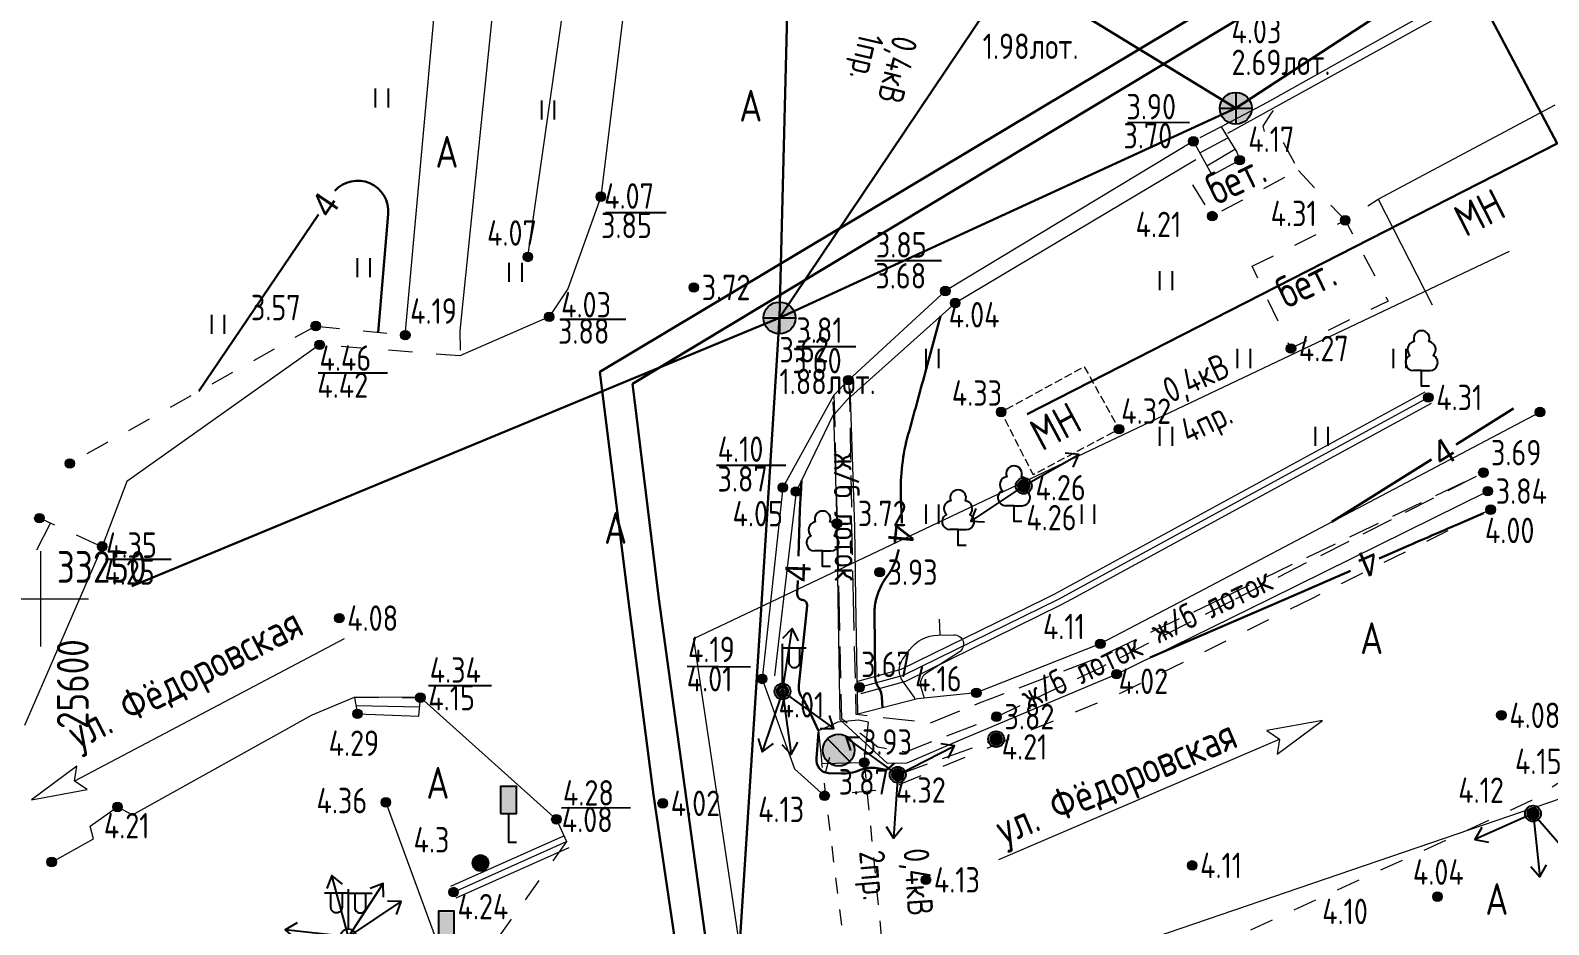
# Model space of a CAD drawing. Header units: metres. Extents: x 24337 to 25822, y 26642 to 34102.
# Drawn here: x 24488.27 to 24536.04, y 33239.74 to 33267.89 of the extents above; entities that cross this region are included whole.
import ezdxf

# ---------------------------------------------------------------- set-up
doc = ezdxf.new("R2010")
doc.units = ezdxf.units.M
for name, pattern in [('Continuous_1', [1, 0.5, 0, 0.5]), ('g5_01_5x1_5', [3, 1.5, -1.5]), ('g5_01x1', [2, 1, -1]), ('g5_02x1', [3, 2, -1])]:
    doc.linetypes.add(name, pattern=pattern)
for name, color, linetype in [('02_Сетка', 7, 'Continuous'), ('03_Здания и строения', 7, 'Continuous'), ('06_Инженерно-технические сооружения', 7, 'Continuous'), ('07_Объекты электропередачи', 7, 'Continuous'), ('10_Границы покрытий и угодий', 7, 'Continuous'), ('13_Растительность', 7, 'Continuous'), ('14_Ограждения', 7, 'Continuous'), ('18_Зарамочное оформление', 7, 'Continuous'), ('19_Горизонтали', 7, 'Continuous'), ('30_Канализация', 7, 'Continuous'), ('35_Телефон', 7, 'Continuous'), ('37_Кабель низкого напряжения', 7, 'Continuous'), ('44_Крышки колодцев', 7, 'Continuous'), ('45_Номера колодцев', 7, 'Continuous'), ('61_Отметки высоты поверхности', 7, 'Continuous')]:
    doc.layers.add(name, color=color, linetype=linetype)
doc.styles.add('LIKE11', font='bm431.shx')
doc.styles.add('LIKE36', font='pragmai.shx')
doc.styles.add('Line_GUGK', font='', dxfattribs={"height": 1})
doc.styles.get("Standard").update_dxf_attribs({"font": 'GOST_0.TTF', "height": 2})
doc.styles.get('Line_GUGK').set_extended_font_data('Bm431', italic=True)
doc.linetypes.add('g5_119_3', pattern='A,8,-2,[31,GUGK_2005.shx,S=0.2,R=0,X=0,Y=0],8,[31,GUGK_2005.shx,S=0.2,R=180.000005,X=0,Y=0],-2', length=20)
doc.linetypes.add('g5_122_k', pattern='A,2,-2,3,-0.6,["К",Line_GUGK,S=2,R=0,X=0,Y=-1],-3,3,-2,8,-2,8,-2,6', length=41.6)
doc.linetypes.add('g5_122_kl', pattern='A,2,-2,3,-0.6,["Кл",Line_GUGK,S=2,R=0,X=0,Y=-1],-5,3,-2,8,-2,8,-2,6', length=43.6)
doc.linetypes.add('g5_122_kn', pattern='A,2,-2,3,-0.6,["Кн",Line_GUGK,S=2,R=0,X=0,Y=-1],-5,3,-2,8,-2,8,-2,6', length=43.6)
doc.linetypes.add('g5_133_t', pattern='A,4,[27,GUGK_2005.shx,S=0.8,R=0,X=0,Y=0],4,-2', length=10)
doc.linetypes.add('g5_386_2', pattern='A,0,-3,[23,GUGK_2005.shx,S=2,R=0,X=2,Y=0],-3', length=6)
doc.linetypes.add('g5_472', pattern='A,0,-8,[25,GUGK_2005.shx,S=0.8,R=0,X=0,Y=-0.4],0', length=8)
doc.linetypes.add('g5_474_2a', pattern='A,2,-0.5,[27,GUGK_2005.shx,S=2,R=0,X=0,Y=0],-0.5,2', length=5)

# ---------------------------------------------------------------- blocks, each defined once
blk = doc.blocks.new('g5_329_6')
at = {"color": 0, "linetype": 'ByBlock', "lineweight": 15}
blk.add_line((0, 0), (1, 0), dxfattribs=at)
blk = doc.blocks.new('g5_330')
at = {"linetype": 'ByBlock'}
blk.add_hatch(color=0, dxfattribs=at).paths.add_polyline_path([(-0.3, 0, 1), (0.3, 0, 1)])
at = {"color": 0, "linetype": 'ByBlock', "lineweight": -2}
blk.add_circle((0, 0), 0.3, dxfattribs=at)
at = {"color": 0, "linetype": 'ByBlock', "lineweight": 15, "flags": 12}
for tag, p in [('number', (-7.62, -0.8)), ('z', (0.5, -0.8))]:
    blk.add_attdef(tag, p, '', height=1.6, dxfattribs=at)
blk = doc.blocks.new('g5_311_2')
h = blk.add_hatch(color=0)
edge = h.paths.add_edge_path()
edge.add_arc((0, 0), 0.5, 0, 360)
at = {"color": 0}
blk.add_circle((0, 0), 0.5, dxfattribs=at)
at = {"style": 'LIKE11', "flags": 8}
for tag, p in [('Номер', (0, 1.7)), ('Отметка кольца люка', (0, -2.8)), ('Отметка земли (возле него)', (0, -4.8)), ('Верх прокладки', (0, -6.8)), ('Низ прокладки', (0, -8.8))]:
    blk.add_attdef(tag, p, '', height=1.6, dxfattribs=at)
blk = doc.blocks.new('g5_206_3')
blk.add_hatch(color=255).paths.add_polyline_path([(0.425, 3.425), (-0.425, 3.425), (-0.425, 1.875), (0.425, 1.875)])
at = {"color": 0, "flags": 128}
blk.add_lwpolyline([(-0.5, 1.8), (0.5, 1.8), (0.5, 3.5), (-0.5, 3.5)], close=True, dxfattribs=at)
blk.add_lwpolyline([(0, 1.8), (0, 0), (0.5, 0)], dxfattribs=at)
blk = doc.blocks.new('g5_115_1')
at = {"color": 0, "flags": 128}
for points in [[(0, 0), (4, 0)], [(3.294, -0.503), (4, 0), (3.294, 0.503)]]:
    blk.add_lwpolyline(points, dxfattribs=at)
blk = doc.blocks.new('g5_110_1c')
h = blk.add_hatch(color=255)
edge = h.paths.add_edge_path()
edge.add_arc((0, 0), 0.425, 0, 360)
edge = h.paths.add_edge_path(flags=16)
edge.add_arc((0, 0), 0.195, 0, 360)
h = blk.add_hatch(color=0)
edge = h.paths.add_edge_path()
edge.add_arc((0, 0), 0.12, 0, 360)
at = {"color": 0}
for p, q in [((0, 0.5), (0, 3)), ((0, 2.75), (1.5, 2.75))]:
    blk.add_line(p, q, dxfattribs=at)
at = {"color": 0, "flags": 128}
blk.add_lwpolyline([(0.4, 2.75), (0.4, 1.864, 1.040016), (1.1, 1.864), (1.1, 2.75)], format="xyb", dxfattribs=at)
at = {"color": 0}
for radius in [0.5, 0.12]:
    blk.add_circle((0, 0), radius, dxfattribs=at)
blk = doc.blocks.new('g5_117')
h = blk.add_hatch(color=255)
h.paths.add_polyline_path([(-0.599, 0.705), (0.705, -0.599, 0.177899), (0.925, 0, 0.639215)])
h.paths.add_polyline_path([(-0.705, 0.599, 0.177899), (-0.925, 0, 0.639215), (0.599, -0.705)])
at = {"color": 0, "flags": 128}
blk.add_lwpolyline([(0.707, -0.707), (-0.707, 0.707)], dxfattribs=at)
at = {"color": 0}
blk.add_circle((0, 0), 1, dxfattribs=at)
at = {"style": 'LIKE11', "flags": 8}
for tag, p, height in [('Номер', (0, 1.7), 1.6), ('Текст', (1.778, -0.802), 2), ('Отметка кольца люка', (0, -2.8), 1.6), ('Отметка земли (возле него)', (0, -4.8), 1.6), ('Верх прокладки', (0, -6.8), 1.6), ('Низ прокладки', (0, -8.8), 1.6)]:
    blk.add_attdef(tag, p, '', height=height, dxfattribs=at)
blk = doc.blocks.new('g5_106_1a')
h = blk.add_hatch(color=255)
edge = h.paths.add_edge_path()
edge.add_arc((0, 0), 0.425, 0, 360)
at = {"color": 0}
blk.add_circle((0, 0), 0.5, dxfattribs=at)
at = {"style": 'LIKE11', "flags": 8}
for tag, p in [('Отметка', (1, 0)), ('Высота опоры', (-7.747, -2.8))]:
    blk.add_attdef(tag, p, '', height=1.6, dxfattribs=at)
blk = doc.blocks.new('g5_110_1g')
h = blk.add_hatch(color=0)
edge = h.paths.add_edge_path()
edge.add_arc((0, 0), 0.12, 0, 360.00001)
h = blk.add_hatch(color=255)
edge = h.paths.add_edge_path()
edge.add_arc((0, 0), 0.425, 0, 360.00001)
edge = h.paths.add_edge_path(flags=16)
edge.add_arc((0, 0), 0.195, 0, 360.00001)
at = {"color": 0}
for p, q in [((0, 0.5), (0, 3)), ((0, 2.75), (-1.5, 2.75)), ((0, 2.75), (1.5, 2.75))]:
    blk.add_line(p, q, dxfattribs=at)
at = {"color": 0, "flags": 128}
for points in [[(-0.4, 2.75), (-0.4, 1.864, -1.040016), (-1.1, 1.864), (-1.1, 2.75)], [(0.4, 2.75), (0.4, 1.864, 1.040016), (1.1, 1.864), (1.1, 2.75)]]:
    blk.add_lwpolyline(points, format="xyb", dxfattribs=at)
at = {"color": 0}
for radius in [0.5, 0.12]:
    blk.add_circle((0, 0), radius, dxfattribs=at)
blk = doc.blocks.new('g5_401')
at = {"color": 0, "flags": 128}
for points in [[(-0.4, 0), (-0.4, 1.2)], [(0.4, 0), (0.4, 1.2)]]:
    blk.add_lwpolyline(points, dxfattribs=at)
blk = doc.blocks.new('g5_388_1')
at = {"color": 0, "flags": 128}
blk.add_lwpolyline([(0, 0.994), (0.513, 0.994, 0.798042), (0.729, 1.945, 0.636328), (0.463, 2.811, 0.533064), (0, 3.5, 0.533064), (-0.463, 2.811, 0.636328), (-0.729, 1.945, 0.798042), (-0.513, 0.994)], format="xyb", dxfattribs=at)
for points in [[(0, 0.994), (-0.513, 0.994)], [(0.5, 0), (0, 0), (0, 0.994)]]:
    blk.add_lwpolyline(points, dxfattribs=at)
at = {"style": 'LIKE11', "flags": 8}
for tag, p in [('Описание', (-14.186, 0.838)), ('Метрические данные', (1.49, 0.457))]:
    blk.add_attdef(tag, p, '', height=2, dxfattribs=at)
blk = doc.blocks.new('g5_117kb')
h = blk.add_hatch(color=255)
h.paths.add_polyline_path([(0.075, 0.075), (0.922, 0.075, 0.367426), (0.075, 0.922)])
h.paths.add_polyline_path([(-0.075, 0.922, 0.367426), (-0.922, 0.075), (-0.075, 0.075)])
h.paths.add_polyline_path([(-0.075, -0.075), (-0.922, -0.075, 0.367426), (-0.075, -0.922)])
h.paths.add_polyline_path([(0.075, -0.922, 0.367426), (0.922, -0.075), (0.075, -0.075)])
at = {"color": 0, "flags": 128}
for points in [[(0, 1), (0, -1)], [(-1, 0), (1, 0)]]:
    blk.add_lwpolyline(points, dxfattribs=at)
at = {"color": 0}
blk.add_circle((0, 0), 1, dxfattribs=at)
at = {"style": 'LIKE11', "flags": 8}
for tag, p in [('Номер', (0, 1.7)), ('Отметка кольца люка', (0, -2.8)), ('Отметка земли (возле него)', (0, -4.8)), ('Верх прокладки', (0, -6.8)), ('Низ прокладки', (0, -8.8))]:
    blk.add_attdef(tag, p, '', height=1.6, dxfattribs=at)
blk = doc.blocks.new('g5_012')
at = {"color": 92, "linetype": 'ByBlock', "lineweight": -2}
for p, q in [((0, -3), (0, 3)), ((-3, 0), (3, 0))]:
    blk.add_line(p, q, dxfattribs=at)

msp = doc.modelspace()

# ---------------------------------------------------------------- linework, layer by layer
at = {"layer": '03_Здания и строения', "color": 7, "linetype": 'Continuous', "lineweight": 20, "ltscale": 0.5, "flags": 128}
for points in [[(24530.676, 33262.569), (24536.242, 33265.54)], [(24530.676, 33262.569), (24532.375, 33259.253)], [(24499.452, 33243.591), (24501.354, 33238.419), (24493.431, 33234.553)]]:
    msp.add_lwpolyline(points, dxfattribs=at)
at = {"layer": '03_Здания и строения', "color": 7, "linetype": 'Continuous_1', "lineweight": 20, "ltscale": 0.5, "flags": 128}
msp.add_lwpolyline([(24521.428, 33257.302), (24522.518, 33255.334), (24519.821, 33253.903), (24518.812, 33255.876)], close=True, dxfattribs=at)
at = {"layer": '06_Инженерно-технические сооружения', "color": 7, "linetype": 'Continuous', "lineweight": 20, "ltscale": 0.5, "flags": 128}
for points in [[(24525.729, 33264.855), (24526.223, 33264.052), (24526.316, 33263.803), (24525.448, 33263.331), (24524.859, 33264.394)], [(24525.061, 33264.03), (24525.943, 33264.508)], [(24525.286, 33263.624), (24526.167, 33264.143)], [(24514.24, 33250), (24514.202, 33252.254), (24514.076, 33256.35), (24514.064, 33256.611)], [(24513.519, 33256.192), (24513.541, 33255.808), (24513.64, 33252.363), (24513.676, 33250)], [(24535.765, 33255.874), (24524.627, 33250)], [(24527.26, 33250), (24534.122, 33253.385)], [(24513.676, 33250), (24513.733, 33246.198), (24515.225, 33244.824), (24515.851, 33244.837), (24517.607, 33245.586), (24522.444, 33247.624), (24527.26, 33250)], [(24524.627, 33250), (24521.931, 33248.578), (24518.029, 33247.039), (24516.183, 33246.852), (24514.3, 33246.365), (24514.24, 33250)], [(24498.47, 33246.899), (24498.491, 33246.761), (24498.558, 33246.377), (24500.493, 33246.305), (24500.528, 33246.761), (24500.538, 33246.886), (24498.47, 33246.899)], [(24498.512, 33246.642), (24500.515, 33246.595)], [(24513.673, 33246.117), (24513.065, 33245.84), (24513.173, 33244.81), (24514.503, 33244.843)], [(24514.503, 33244.843), (24514.64, 33246.114), (24514.327, 33246.178), (24513.673, 33246.117)]]:
    msp.add_lwpolyline(points, dxfattribs=at)
at = {"layer": '06_Инженерно-технические сооружения', "color": 92, "linetype": 'g5_02x1', "lineweight": 20, "ltscale": 0.5, "flags": 128}
for points in [[(24514.003, 33256.879), (24514.043, 33256.339), (24514.107, 33252.298), (24514.158, 33250)], [(24513.542, 33256.408), (24513.563, 33255.809), (24513.649, 33252.37), (24513.701, 33250)], [(24525.724, 33250), (24533.984, 33253.968)], [(24526.191, 33250), (24533.984, 33253.968)], [(24513.701, 33250), (24513.784, 33246.233), (24514.927, 33245.338), (24515.817, 33245.18), (24516.837, 33245.587), (24518.665, 33246.287), (24521.925, 33247.828), (24526.191, 33250)], [(24514.158, 33250), (24514.239, 33246.363), (24516.587, 33246.098), (24518.129, 33246.719), (24521.842, 33248.135), (24525.724, 33250)]]:
    msp.add_lwpolyline(points, dxfattribs=at)
at = {"layer": '06_Инженерно-технические сооружения', "color": 7, "linetype": 'g5_01x1', "lineweight": 20, "ltscale": 0.5, "flags": 128}
for points in [[(24514.503, 33244.843), (24515.256, 33237.131)], [(24514.157, 33236.75), (24513.173, 33244.81)]]:
    msp.add_lwpolyline(points, dxfattribs=at)
at = {"layer": '07_Объекты электропередачи', "color": 7, "linetype": 'g5_02x1', "lineweight": 20, "ltscale": 0.5, "flags": 128}
msp.add_lwpolyline([(24515.557, 33244.462), (24518.655, 33245.58)], dxfattribs=at)
at = {"layer": '10_Границы покрытий и угодий', "color": 7, "linetype": 'Continuous', "lineweight": 20, "ltscale": 0.5, "flags": 128}
for points in [[(24512.958, 33324.389), (24511.03, 33305.555), (24509.261, 33289.582), (24507.761, 33275.73), (24507.202, 33270.706), (24506.215, 33262.652), (24505.174, 33259.754), (24504.59, 33258.87), (24501.783, 33257.642)], [(24501.801, 33257.826), (24501.788, 33258.425), (24502.87, 33268.991), (24506.38, 33306.87), (24507.795, 33321.565)], [(24500.063, 33258.292), (24501.044, 33269.172), (24504.75, 33307.136), (24505.528, 33315.513)], [(24600.122, 33310.762), (24590.991, 33302.767), (24586.37, 33298.873), (24582.986, 33296.636), (24577.484, 33293.511), (24574.02, 33291.544), (24563.076, 33285.386), (24552.856, 33279.8), (24540.369, 33272.927), (24536.955, 33271.098), (24527.181, 33265.617), (24525.729, 33264.855)], [(24524.859, 33264.394), (24517.055, 33259.684), (24514.003, 33256.879), (24513.542, 33256.408), (24511.942, 33253.5), (24511.564, 33250)], [(24497.366, 33257.99), (24491.304, 33253.69), (24490.524, 33251.647), (24489.811, 33250)], [(24489.811, 33250), (24488.081, 33246.006)], [(24511.564, 33250), (24511.291, 33247.476), (24512.305, 33244.651), (24513.256, 33243.799)], [(24488.937, 33241.713), (24490.252, 33242.439), (24490.151, 33242.841), (24491.009, 33243.445), (24491.479, 33243.195), (24497.137, 33246.342), (24498.47, 33246.899)], [(24500.538, 33246.886), (24504.818, 33243.056), (24505.138, 33242.358)]]:
    msp.add_lwpolyline(points, dxfattribs=at)
at = {"layer": '10_Границы покрытий и угодий', "color": 7, "linetype": 'g5_01_5x1_5', "lineweight": 20, "ltscale": 0.5, "flags": 128}
for points in [[(24527.365, 33265.36), (24527.29, 33265.244), (24527.046, 33264.866), (24527.119, 33264.547), (24527.696, 33264.349), (24528.162, 33263.481), (24525.454, 33262.041), (24524.84, 33263.021), (24525.448, 33263.331)], [(24525.729, 33264.855), (24524.859, 33264.394)], [(24528.162, 33263.481), (24529.635, 33261.908), (24530.676, 33262.569)], [(24526.705, 33260.463), (24529.635, 33261.908), (24530.987, 33259.365), (24527.929, 33257.873), (24526.705, 33260.463)], [(24497.246, 33258.582), (24489.507, 33254.255)], [(24497.246, 33258.582), (24500.063, 33258.292)], [(24501.783, 33257.642), (24497.366, 33257.99)], [(24490.4, 33251.686), (24488.551, 33252.533)], [(24534.212, 33252.803), (24528.571, 33250)], [(24528.571, 33250), (24522.622, 33247.044), (24515.249, 33244.003), (24513.256, 33243.799)], [(24498.47, 33246.899), (24500.538, 33246.886)], [(24516.388, 33238.155), (24516.74, 33237.943), (24519.008, 33238.341), (24526.032, 33239.286), (24535.51, 33243.655), (24536.321, 33244.192)], [(24505.138, 33242.358), (24501.816, 33237.703), (24494.483, 33233.653), (24494.88, 33232.857), (24494.395, 33232.462), (24488.937, 33229.577)]]:
    msp.add_lwpolyline(points, dxfattribs=at)
at = {"layer": '13_Растительность', "color": 92, "linetype": 'g5_386_2', "lineweight": 20, "ltscale": 0.5, "flags": 128}
msp.add_lwpolyline([(24503.92, 33260.756), (24506.088, 33275.963), (24507.356, 33293.247)], dxfattribs=at)
at = {"layer": '14_Ограждения', "color": 7, "linetype": 'g5_474_2a', "lineweight": 20, "ltscale": 0.5, "flags": 128}
for points in [[(24536.415, 33270.434), (24525.937, 33264.641)], [(24524.94, 33263.816), (24517.365, 33259.305), (24514.076, 33256.35), (24514.043, 33256.339), (24513.563, 33255.809), (24513.541, 33255.808), (24512.357, 33253.373), (24511.964, 33250)], [(24511.964, 33250), (24511.682, 33247.575)]]:
    msp.add_lwpolyline(points, dxfattribs=at)
at = {"layer": '14_Ограждения', "color": 7, "linetype": 'Continuous', "lineweight": 20, "ltscale": 0.5, "flags": 128}
for points in [[(24520.182, 33250), (24520.503, 33250.158), (24532.155, 33256.509)], [(24521.05, 33250), (24532.347, 33256.157)], [(24514.302, 33247.405), (24515.664, 33247.786), (24520.182, 33250)], [(24514.41, 33247.019), (24515.807, 33247.41), (24520.687, 33249.802), (24521.05, 33250)], [(24501.499, 33240.95), (24505.056, 33242.541)], [(24501.663, 33240.584), (24505.22, 33242.175)]]:
    msp.add_lwpolyline(points, dxfattribs=at)
at = {"layer": '14_Ограждения', "color": 7, "linetype": 'g5_472', "lineweight": 20, "ltscale": 0.5, "flags": 128}
for points in [[(24520.632, 33250), (24532.251, 33256.333)], [(24514.356, 33247.212), (24515.735, 33247.598), (24520.595, 33249.98), (24520.632, 33250)], [(24501.581, 33240.767), (24505.138, 33242.358)]]:
    msp.add_lwpolyline(points, dxfattribs=at)
at = {"layer": '18_Зарамочное оформление', "color": 7, "linetype": 'Continuous', "lineweight": 20, "ltscale": 0.5, "flags": 128}
for points in [[(24498.144, 33248.736), (24489.654, 33244.259), (24489.732, 33244.735), (24488.302, 33243.668), (24490.056, 33243.993), (24489.654, 33244.259)], [(24518.737, 33241.792), (24527.571, 33245.581), (24527.493, 33245.105), (24528.923, 33246.17), (24527.169, 33245.848), (24527.571, 33245.581)]]:
    msp.add_lwpolyline(points, dxfattribs=at)
at = {"layer": '19_Горизонтали', "color": 32, "linetype": 'Continuous', "lineweight": 30, "ltscale": 0.5, "elevation": 4, "flags": 128}
for points in [[(24499.21, 33258.38), (24499.527, 33262.103, 0.716861), (24497.842, 33262.839, 0.716861)], [(24515.689, 33252.378, 0.009433), (24515.686, 33252.506), (24515.659, 33253.215, -0.077148), (24515.889, 33255.178, 0.001276), (24516.418, 33257.107), (24516.902, 33258.889)], [(24512.528, 33253.725), (24512.504, 33253.283, -0.00014), (24512.49, 33253.041, 0.006128), (24512.48, 33252.798), (24512.434, 33251.338)], [(24533.983, 33252.689), (24533.169, 33252.337, 0.000343), (24531.54, 33251.632), (24530.7, 33251.268)], [(24514.881, 33250, -0.030148), (24514.944, 33250.194), (24514.953, 33250.219, -0.069302), (24515.249, 33250.744, 0.096875), (24515.514, 33251.28), (24515.57, 33251.487, 0.004855), (24515.587, 33251.551, 0.004855)], [(24512.41, 33250.569), (24512.396, 33250.146, 0.236081), (24512.464, 33250)], [(24512.464, 33250, 0.144453), (24512.558, 33249.961, -0.415395), (24512.708, 33249.777), (24512.445, 33247.283, 0.171447), (24512.535, 33246.904, -0.032886), (24512.736, 33246.543), (24513.069, 33245.842)], [(24515.073, 33246.565), (24515.056, 33246.907, 0.142169), (24514.951, 33247.213, -0.151446), (24514.852, 33247.52), (24514.827, 33249.554, -0.066683), (24514.881, 33250, -0.030147)], [(24515.451, 33244.829), (24515.386, 33244.765, -0.015526), (24515.271, 33244.657), (24515.271, 33244.657, -0.232139), (24515.135, 33244.62), (24514.914, 33244.663, 0.14978), (24514.352, 33244.604), (24514.352, 33244.604, -0.110208), (24513.783, 33244.499), (24513.376, 33244.514, -0.225574), (24513.089, 33244.663), (24513.089, 33244.663, -0.185828), (24512.997, 33244.985), (24513.069, 33245.803)]]:
    msp.add_lwpolyline(points, format="xyb", dxfattribs=at)
for points in [[(24497.328, 33262.095), (24493.572, 33256.527)], [(24534.928, 33255.983), (24533.125, 33254.858)], [(24532.353, 33254.377), (24529.219, 33252.422)], [(24529.807, 33250.88), (24527.777, 33250)], [(24527.777, 33250), (24523.5, 33248.145)]]:
    msp.add_lwpolyline(points, dxfattribs=at)
at = {"layer": '19_Горизонтали', "color": 32, "linetype": 'Continuous', "lineweight": 20, "ltscale": 0.5, "elevation": 4.5, "flags": 128}
for points in [[(24488.475, 33251.539), (24488.898, 33252.374)], [(24515.601, 33247.934), (24515.637, 33248.024)]]:
    msp.add_lwpolyline(points, dxfattribs=at)
msp.add_lwpolyline([(24516.095, 33246.829), (24516.094, 33246.849, 0.142169), (24516.082, 33246.886), (24515.713, 33247.41, -0.151444), (24515.604, 33247.748), (24515.604, 33247.748, -0.161376), (24515.71, 33248.084), (24515.931, 33248.388, -0.233763), (24516.821, 33248.856), (24517.32, 33248.868, -0.757971), (24517.489, 33248.321), (24516.464, 33247.661, 0.338701), (24516.29, 33247.18), (24516.388, 33246.873)], format="xyb", dxfattribs=at)
at = {"layer": '30_Канализация', "color": 12, "linetype": 'g5_122_k', "lineweight": 30, "ltscale": 0.5, "flags": 128}
for points in [[(24511.837, 33258.836), (24519.728, 33270.588), (24530.377, 33275.4), (24553.582, 33286.931), (24558.814, 33297.681), (24559.743, 33304.324), (24561.903, 33317.96), (24571.643, 33317.465), (24578.023, 33315.637), (24585.813, 33331.244), (24586.52, 33343.734), (24587.191, 33360.171), (24586.982, 33372.426)], [(24513.522, 33273.186), (24526.194, 33265.435), (24531.901, 33269.174), (24553.682, 33283.178), (24587.645, 33304.77), (24601.442, 33314.922), (24612.252, 33323.287)], [(24491.456, 33250.395), (24511.837, 33258.836), (24526.194, 33265.435)], [(24511.276, 33250), (24511.837, 33258.836)], [(24510.296, 33234.582), (24511.276, 33250)]]:
    msp.add_lwpolyline(points, dxfattribs=at)
at = {"layer": '30_Канализация', "color": 22, "linetype": 'g5_122_kn', "lineweight": 30, "ltscale": 0.5, "flags": 128}
for points in [[(24506.187, 33257.139), (24528.435, 33270.457), (24596.122, 33312.274), (24596.907, 33327.529)], [(24507.207, 33256.767), (24528.951, 33269.86), (24595.318, 33310.978), (24596.026, 33327.477)], [(24519.634, 33255.804), (24536.305, 33264.327), (24528.947, 33278.282), (24552.382, 33291.585)], [(24506.187, 33257.139), (24507.08, 33250)], [(24507.207, 33256.767), (24507.274, 33256.258), (24508.037, 33250)], [(24507.08, 33250), (24507.876, 33243.832), (24514.524, 33198.621), (24526.888, 33118.836), (24529.029, 33094.629), (24536.881, 33029.318), (24541.957, 33000), (24542.287, 32998.097), (24543.551, 32989.254), (24551.19, 32972.81), (24558.607, 32933.033), (24561.288, 32915.129)], [(24508.037, 33250), (24512.246, 33219.456), (24514.362, 33204.433), (24527.276, 33119.656), (24529.538, 33095.043), (24537.326, 33029.478), (24542.742, 33000), (24543.091, 32998.097), (24544.344, 32989.471), (24551.936, 32973.095), (24555.314, 32955.008), (24557.558, 32942.994), (24557.93, 32941.006), (24558.667, 32937.059), (24559.24, 32933.99), (24559.862, 32930.045), (24560.507, 32925.743), (24561.25, 32920.784), (24561.861, 32916.703), (24562.081, 32915.238)]]:
    msp.add_lwpolyline(points, dxfattribs=at)
at = {"layer": '30_Канализация', "color": 42, "linetype": 'g5_122_kl', "lineweight": 30, "ltscale": 0.5, "flags": 128}
msp.add_lwpolyline([(24511.837, 33258.836), (24512.135, 33270.497), (24514.05, 33285.698)], dxfattribs=at)
at = {"layer": '35_Телефон', "color": 6, "linetype": 'g5_133_t', "lineweight": 20, "ltscale": 0.5, "flags": 128}
msp.add_lwpolyline([(24471.975, 33217.165), (24487.183, 33223.434), (24513.069, 33235.571), (24516.646, 33236.958), (24552.548, 33249.232)], dxfattribs=at)
at = {"layer": '37_Кабель низкого напряжения', "color": 1, "linetype": 'g5_119_3', "lineweight": 20, "ltscale": 0.5, "flags": 128}
for points in [[(24534.795, 33260.923), (24511.784, 33250)], [(24511.784, 33250), (24509.127, 33248.739), (24518.587, 33185.384)]]:
    msp.add_lwpolyline(points, dxfattribs=at)
at = {"layer": '61_Отметки высоты поверхности', "flags": 128}
for points in [[(24522.784, 33264.995), (24524.74, 33264.989)], [(24506.358, 33262.158), (24508.274, 33262.158)], [(24514.832, 33260.64), (24516.929, 33260.644)], [(24504.942, 33258.793), (24507.004, 33258.793)], [(24512.367, 33257.941), (24514.241, 33257.941)], [(24497.319, 33257.113), (24499.5, 33257.104)], [(24509.855, 33254.204), (24512.037, 33254.207)], [(24490.634, 33251.244), (24492.697, 33251.244)], [(24508.93, 33247.879), (24510.921, 33247.855)], [(24500.79, 33247.267), (24502.772, 33247.271)], [(24504.973, 33243.421), (24507.149, 33243.43)]]:
    msp.add_lwpolyline(points, dxfattribs=at)

# ---------------------------------------------------------------- block references
at = {"layer": '02_Сетка', "color": 92, "linetype": 'Continuous', "lineweight": 15, "ltscale": 0.5, "xscale": 0.5, "yscale": 0.5}
msp.add_blockref('g5_012', (24488.601, 33250), dxfattribs=at)
at = {"layer": '06_Инженерно-технические сооружения', "color": 7, "linetype": 'Continuous', "lineweight": 20, "xscale": 0.5, "yscale": 0.5, "zscale": 0.5}
for name, p in [('g5_206_3', (24503.307, 33242.336, 4.268)), ('g5_311_2', (24502.43, 33241.682, 4.304)), ('g5_206_3', (24501.354, 33238.419, 4.116))]:
    msp.add_blockref(name, p, dxfattribs=at)
at = {"layer": '07_Объекты электропередачи', "color": 7, "linetype": 'Continuous', "lineweight": 20}
for p, xscale, yscale, zscale, rotation in [((24519.521, 33253.548, 4.263), 0.4999999999999998, 0.4999999999999998, 0.4999999999999998, 29.6624358105711), ((24519.521, 33253.548, 4.263), 0.5, 0.5, 0.5, 213.7298833570672), ((24511.93, 33247.082, 4.242), 0.5, 0.5, 0.5, 81.20144843831612), ((24511.93, 33247.082, 4.242), 0.5, 0.5, 0.5, 324.1571716689234), ((24511.93, 33247.082, 4.242), 0.4999999999999998, 0.4999999999999998, 0.4999999999999998, 251.5261967898151), ((24511.93, 33247.082, 4.242), 0.5, 0.5, 0.5, 278.012604881614), ((24515.557, 33244.462, 4.325), 0.5, 0.5, 0.5, 144.1571529995887), ((24515.557, 33244.462, 4.325), 0.4999999999999999, 0.4999999999999999, 0.4999999999999999, 26.94950174771496), ((24515.557, 33244.462, 4.325), 0.4999999999999998, 0.4999999999999998, 0.4999999999999998, 266.0955367045859), ((24535.545, 33243.237, 4.117), 0.4999999999999999, 0.4999999999999999, 0.4999999999999999, 203.97866816585), ((24535.545, 33243.237, 4.117), 0.5, 0.5, 0.5, 311.0986695985594), ((24535.545, 33243.237, 4.117), 0.4999999999999998, 0.4999999999999998, 0.4999999999999998, 276.2105824125112), ((24498.272, 33239.36, 4.322), 0.5, 0.5, 0.5, 105.1694565001046), ((24498.272, 33239.36, 4.322), 0.4999999999999999, 0.4999999999999999, 0.4999999999999999, 56.97383171636461), ((24498.272, 33239.36, 4.322), 0.5, 0.5, 0.5, 33.72988517829998), ((24498.272, 33239.36, 4.322), 0.5, 0.5, 0.5, 173.5547379798088)]:
    msp.add_blockref('g5_115_1', p, dxfattribs=dict(at, xscale=xscale, yscale=yscale, zscale=zscale, rotation=rotation))
at = {"layer": '07_Объекты электропередачи', "color": 7, "linetype": 'Continuous', "lineweight": 20, "xscale": 0.5, "yscale": 0.5, "zscale": 0.5}
for name, p in [('g5_106_1a', (24519.521, 33253.548, 4.263)), ('g5_110_1c', (24511.93, 33247.082, 4.242)), ('g5_106_1a', (24518.655, 33245.58, 4.212)), ('g5_106_1a', (24515.557, 33244.462, 4.325)), ('g5_106_1a', (24535.545, 33243.237, 4.117)), ('g5_110_1g', (24498.272, 33239.36, 4.358))]:
    msp.add_blockref(name, p, dxfattribs=at)
at = {"layer": '13_Растительность', "color": 92, "linetype": 'Continuous', "lineweight": 20, "xscale": 0.5, "yscale": 0.5, "zscale": 0.5}
for name, p in [('g5_401', (24499.331, 33265.458)), ('g5_401', (24504.558, 33265.082)), ('g5_401', (24498.762, 33260.116)), ('g5_401', (24503.536, 33259.968)), ('g5_401', (24494.178, 33258.336)), ('g5_388_1', (24532.039, 33256.685, 4.337)), ('g5_388_1', (24519.216, 33252.43, 4.288)), ('g5_388_1', (24517.457, 33251.678, 4.304)), ('g5_388_1', (24513.194, 33251.009, 3.907))]:
    msp.add_blockref(name, p, dxfattribs=at)
at = {"layer": '13_Растительность', "color": 92, "linetype": 'Continuous', "lineweight": 20, "ltscale": 0.5, "xscale": 0.5, "yscale": 0.5}
for p in [(24524.001, 33259.71), (24516.651, 33257.26), (24526.451, 33257.26), (24531.351, 33257.26), (24524.001, 33254.81), (24528.901, 33254.81), (24516.651, 33252.36), (24521.551, 33252.36)]:
    msp.add_blockref('g5_401', p, dxfattribs=at)
at = {"layer": '19_Горизонтали', "color": 32, "linetype": 'Continuous', "lineweight": 20, "xscale": 0.5, "yscale": 0.5, "zscale": 0.5}
for p, rotation in [((24516.888, 33248.858, 4.5), 91.4117547945956), ((24513.288, 33244.528, 4), 75.1948707991802)]:
    msp.add_blockref('g5_329_6', p, dxfattribs=dict(at, rotation=rotation))
at = {"layer": '44_Крышки колодцев', "color": 7, "linetype": 'Continuous', "lineweight": 20, "xscale": 0.5, "yscale": 0.5, "zscale": 0.5}
for name, p in [('g5_117kb', (24526.194, 33265.435, 4.03)), ('g5_117kb', (24511.837, 33258.836, 3.622)), ('g5_117', (24513.699, 33245.234, 3.867))]:
    msp.add_blockref(name, p, dxfattribs=at)
at = {"layer": '61_Отметки высоты поверхности', "color": 7, "linetype": 'Continuous', "lineweight": 20, "xscale": 0.5, "yscale": 0.5, "zscale": 0.5}
for p in [(24524.859, 33264.394, 3.695), (24526.316, 33263.803, 4.168), (24506.215, 33262.652, 3.851), (24525.454, 33262.041, 4.208), (24529.635, 33261.908, 4.313), (24503.92, 33260.756, 4.074), (24509.14, 33259.795, 3.716), (24517.055, 33259.684, 3.678), (24517.365, 33259.305, 4.042), (24497.246, 33258.582, 3.567), (24504.59, 33258.87, 3.878), (24500.063, 33258.292, 4.188), (24497.366, 33257.99, 4.42), (24527.929, 33257.873, 4.268), (24514.003, 33256.879, 3.603), (24532.251, 33256.333, 4.31), (24518.812, 33255.876, 4.327), (24535.765, 33255.874, 3.903), (24522.518, 33255.334, 4.316), (24489.507, 33254.255, 4.479), (24533.984, 33253.968, 3.692), (24511.942, 33253.5, 3.866), (24512.357, 33253.373, 4.046), (24534.122, 33253.385, 3.839), (24488.551, 33252.533, 4.534), (24513.64, 33252.363, 3.724), (24513.649, 33252.37, 3.54), (24534.212, 33252.803, 3.997), (24490.524, 33251.647, 4.254), (24514.988, 33250.834, 3.933), (24497.986, 33249.388, 4.079), (24521.931, 33248.578, 4.108), (24522.444, 33247.624, 4.016), (24511.291, 33247.476, 4.013), (24514.356, 33247.212, 3.669), (24500.538, 33246.886, 4.148), (24518.029, 33247.039, 4.155), (24498.558, 33246.377, 4.29), (24518.665, 33246.287, 3.824), (24534.55, 33246.331, 4.076), (24514.503, 33244.843, 3.932), (24513.256, 33243.799, 4.132), (24491.009, 33243.445, 4.208), (24499.452, 33243.591, 4.364), (24508.164, 33243.56, 4.023), (24504.818, 33243.056, 4.083), (24488.937, 33241.713, 4.286), (24524.821, 33241.607, 4.107), (24516.444, 33241.152, 4.132), (24501.581, 33240.767, 4.244), (24532.539, 33240.624, 4.04)]:
    msp.add_blockref('g5_330', p, dxfattribs=at)

# ---------------------------------------------------------------- texts
at = {"layer": '02_Сетка', "color": 7, "linetype": 'Continuous', "lineweight": 15}
msp.add_text('33250', height=1, dxfattribs=at).set_placement((24489.101, 33250.5))
msp.add_text('25600', height=1, rotation=90, dxfattribs=at).set_placement((24490.101, 33245.9))
at = {"layer": '03_Здания и строения', "color": 7, "linetype": 'Continuous', "lineweight": 15}
for rotation, p in [(26.9022, (24533.418, 33261.368)), (28.1537, (24520.093, 33254.627))]:
    msp.add_text('МН', height=1, rotation=rotation, dxfattribs=at).set_placement(p)
at = {"layer": '06_Инженерно-технические сооружения', "color": 7, "linetype": 'Continuous', "lineweight": 15}
for rotation, p in [(270.4754, (24513.541, 33254.582)), (25.5185, (24523.774, 33248.577)), (25.5185, (24519.681, 33246.503))]:
    msp.add_text('ж/б лоток', height=0.8, rotation=rotation, dxfattribs=at).set_placement(p)
at = {"layer": '06_Инженерно-технические сооружения', "color": 7, "linetype": 'Continuous', "lineweight": 15, "ltscale": 0.5}
msp.add_text('4.3', height=0.8, dxfattribs=at).set_placement((24500.324, 33242.013))
at = {"layer": '07_Объекты электропередачи', "color": 7, "linetype": 'Continuous', "lineweight": 15}
for s, rotation, p in [('1пр.', 257.0261, (24514.359, 33267.843)), ('0,4кВ', 256.2422, (24515.417, 33267.77)), ('0,4кВ', 24.833, (24524.139, 33256.14)), ('4пр.', 25.6169, (24524.699, 33254.86)), ('2пр.', 274.832, (24514.339, 33242.051)), ('0,4кВ', 274.0481, (24515.734, 33242.121))]:
    msp.add_text(s, height=0.8, rotation=rotation, dxfattribs=at).set_placement(p)
at = {"layer": '10_Границы покрытий и угодий', "color": 7, "linetype": 'Continuous', "lineweight": 15}
for p in [(24510.571, 33265.015), (24501.011, 33263.564), (24506.32, 33251.727), (24530.107, 33248.258), (24500.726, 33243.705), (24534.045, 33240.049)]:
    msp.add_text('А', height=1, dxfattribs=at).set_placement(p)
for p in [(24525.575, 33262.361), (24527.783, 33259.105)]:
    msp.add_text('бет.', height=1, rotation=25.8664, dxfattribs=at).set_placement(p)
at = {"layer": '18_Зарамочное оформление', "color": 7, "linetype": 'Continuous', "lineweight": 15}
for rotation, p in [(27.1638, (24489.773, 33245.228)), (22.824, (24518.903, 33242.23))]:
    msp.add_text('ул. Фёдоровская', height=1, rotation=rotation, dxfattribs=at).set_placement(p)
at = {"layer": '19_Горизонтали', "color": 32, "linetype": 'Continuous', "lineweight": 15, "style": 'LIKE36'}
for rotation, p in [(55.9986, (24497.702, 33261.934)), (31.9615, (24532.686, 33254.113)), (264.3574, (24515.3, 33252.347)), (88.197, (24512.808, 33250.52)), (203.4486, (24530.488, 33251.612))]:
    msp.add_text('4', height=0.8, rotation=rotation, dxfattribs=at).set_placement(p)
at = {"layer": '45_Номера колодцев', "color": 7, "linetype": 'Continuous', "lineweight": 15, "ltscale": 0.5}
for s, p in [('4.03', (24526.058, 33267.478)), ('1.98лот.', (24518.23, 33266.985)), ('2.69лот.', (24526.058, 33266.478)), ('3.62', (24511.837, 33257.436)), ('1.88лот.', (24511.837, 33256.436)), ('3.87', (24513.699, 33243.834))]:
    msp.add_text(s, height=0.8, dxfattribs=at).set_placement(p)
at = {"layer": '61_Отметки высоты поверхности', "color": 7, "linetype": 'Continuous', "lineweight": 15, "ltscale": 0.5}
for s, p in [('3.90', (24522.754, 33265.085)), ('3.70', (24522.658, 33264.17)), ('4.17', (24526.587, 33264.06)), ('4.07', (24506.321, 33262.273)), ('4.31', (24527.291, 33261.724)), ('3.85', (24506.222, 33261.348)), ('4.21', (24523.041, 33261.379)), ('4.07', (24502.636, 33261.109)), ('3.85', (24514.868, 33260.736)), ('3.72', (24509.39, 33259.395)), ('3.68', (24514.854, 33259.761)), ('4.03', (24504.967, 33258.852)), ('3.57', (24495.206, 33258.762)), ('4.19', (24500.216, 33258.653)), ('4.04', (24517.161, 33258.535)), ('3.88', (24504.868, 33258.022)), ('3.81', (24512.371, 33258.051)), ('4.27', (24528.179, 33257.473)), ('4.46', (24497.364, 33257.172)), ('3.60', (24512.242, 33257.094)), ('4.42', (24497.296, 33256.322)), ('4.33', (24517.259, 33256.073)), ('4.32', (24522.59, 33255.503)), ('4.31', (24532.501, 33255.933)), ('4.10', (24509.892, 33254.306)), ('3.69', (24534.223, 33254.197)), ('3.87', (24509.885, 33253.371)), ('4.26', (24519.891, 33253.094)), ('3.84', (24534.372, 33252.985)), ('4.05', (24510.36, 33252.277)), ('3.72', (24514.305, 33252.282)), ('4.26', (24519.602, 33252.15)), ('4.00', (24534.033, 33251.748)), ('4.35', (24490.65, 33251.286)), ('4.25', (24490.597, 33250.44)), ('3.93', (24515.238, 33250.434)), ('4.08', (24498.236, 33248.988)), ('4.11', (24520.126, 33248.725)), ('4.19', (24508.959, 33248.003)), ('3.67', (24514.406, 33247.533)), ('4.34', (24500.832, 33247.356)), ('4.01', (24508.918, 33247.082)), ('4.16', (24516.104, 33247.082)), ('4.02', (24522.508, 33247.003)), ('4.15', (24500.788, 33246.486)), ('4.01', (24511.808, 33246.26)), ('3.82', (24518.915, 33245.887)), ('4.08', (24534.8, 33245.931)), ('4.29', (24497.651, 33245.053)), ('3.93', (24514.433, 33245.09)), ('4.21', (24518.828, 33244.937)), ('4.15', (24534.979, 33244.48)), ('4.32', (24515.501, 33243.578)), ('4.12', (24533.192, 33243.574)), ('4.36', (24497.27, 33243.248)), ('4.28', (24505.024, 33243.49)), ('4.02', (24508.414, 33243.16)), ('4.08', (24504.987, 33242.652)), ('4.13', (24511.163, 33242.969)), ('4.21', (24490.579, 33242.456)), ('4.11', (24525.071, 33241.207)), ('4.13', (24516.694, 33240.752)), ('4.04', (24531.766, 33240.999)), ('4.24', (24501.707, 33239.909)), ('4.10', (24528.912, 33239.758))]:
    msp.add_text(s, height=0.8, dxfattribs=at).set_placement(p)

doc.saveas('drawing.dxf')
